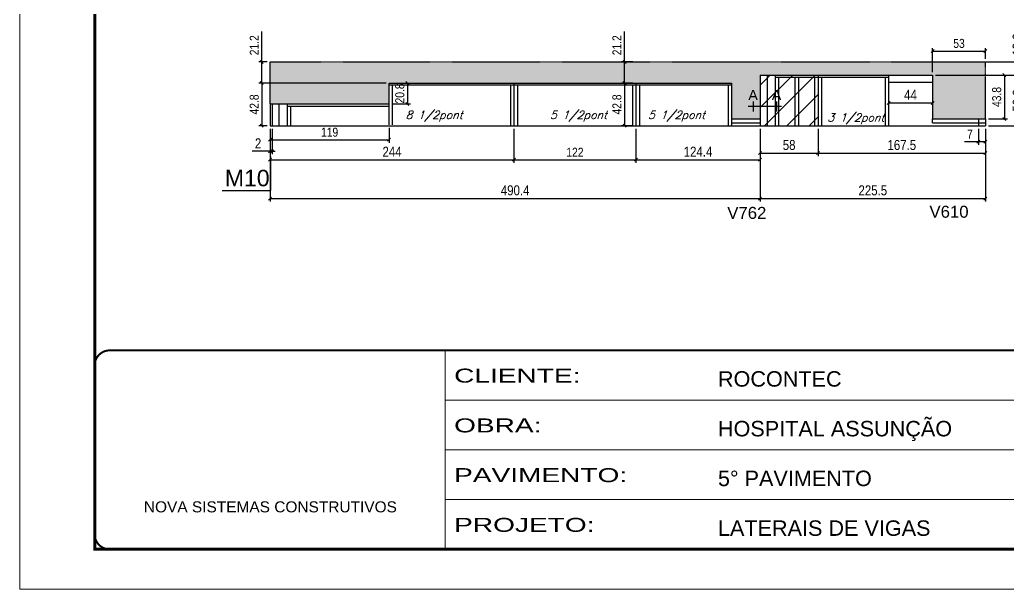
# Model space of a CAD drawing. Extents: x -20960 to -5926, y -2106 to 21915.
# Drawn here: x -10622 to -9633, y 9380 to 9950 of the extents above; entities that cross this region are included whole.
import ezdxf
from ezdxf.enums import TextEntityAlignment as Align

# ---------------------------------------------------------------- set-up
doc = ezdxf.new("R2010")
doc.units = 0
for name, pattern in [('CONTINUO', [0]), ('DASHED', [0.75, 0.5, -0.25]), ('HIDDEN', [0.375, 0.25, -0.125])]:
    doc.linetypes.add(name, pattern=pattern)
for name, color, linetype in [('5', 5, 'Continuous'), ('COTA', 241, 'Continuous'), ('detalhes', 4, 'Continuous'), ('NOMENCLATURA', 7, 'Continuous'), ('Painéis', 200, 'Continuous'), ('SARR_2.2x7', 40, 'Continuous'), ('SARR_3.5x7', 81, 'Continuous'), ('texto', 7, 'Continuous')]:
    doc.layers.add(name, color=color, linetype=linetype)
for name, color, linetype, lineweight in [('Folhas', 255, 'Continuous', 9), ('Hachura', 251, 'Continuous', 9), ('SARRAFO DE PRESSAO', 251, 'DASHED', 9)]:
    doc.layers.add(name, color=color, linetype=linetype, lineweight=lineweight)
doc.styles.add('ARIAL', font='arial.ttf')
doc.styles.add('COTA TECNICA', font='techl___.ttf', dxfattribs={"height": 10})
doc.styles.add('COTA TECNICA-50', font='techl___.ttf', dxfattribs={"height": 9})
doc.styles.add('Romans', font='romans.shx')
doc.styles.get("Standard").update_dxf_attribs({"font": 'arial.ttf'})
doc.styles.add('Tecnologia', font='')
doc.styles.get('Tecnologia').set_extended_font_data('Forgotten Futurist')
doc.dimstyles.new('COTA PAINEL-50', dxfattribs={"dimtxt": 9, "dimasz": 3, "dimexe": 3, "dimexo": 3, "dimgap": 3, "dimtad": 1, "dimdec": 1, "dimzin": 12, "dimdsep": 46, "dimtxsty": 'COTA TECNICA-50', "dimblk1": 'OBLIQUE', "dimblk2": 'OBLIQUE', "dimsah": 1, "dimcen": 0.9, "dimclrd": 4, "dimclre": 4, "dimclrt": 240, "dimadec": 1, "dimazin": 3, "dimtfac": 1, "dimtdec": 1, "dimtmove": 0, "dimatfit": 3, "dimfxl": 1, "dimtolj": 1, "dimtzin": 12, "dimarcsym": 0})
doc.dimstyles.new('PAINEL', dxfattribs={"dimtxt": 10, "dimasz": 3, "dimexe": 3, "dimexo": 3, "dimgap": 3, "dimtad": 1, "dimdec": 1, "dimzin": 12, "dimdsep": 46, "dimtxsty": 'COTA TECNICA', "dimblk1": 'OBLIQUE', "dimblk2": 'OBLIQUE', "dimsah": 1, "dimcen": 0.9, "dimclrd": 4, "dimclre": 4, "dimclrt": 240, "dimadec": 1, "dimazin": 3, "dimtfac": 1, "dimtdec": 1, "dimtmove": 0, "dimatfit": 3, "dimfxl": 1, "dimtolj": 1, "dimtzin": 12, "dimarcsym": 0})

# ---------------------------------------------------------------- blocks, each defined once
blk = doc.blocks.new('9999999999')
at = {"color": 30, "linetype": 'CONTINUO'}
for p, q in [((98564.56, 34230.21), (98564.56, 34429.45)), ((98564.56, 34379.64), (99583.98, 34379.64)), ((98564.56, 34329.83), (99487.98, 34329.83)), ((98564.56, 34280.02), (99487.98, 34280.02))]:
    blk.add_line(p, q, dxfattribs=at)
at = {"color": 30, "linetype": 'CONTINUO', "const_width": 2}
blk.add_lwpolyline([(99583.98, 34230.21), (99583.98, 34414.45, 0.414214), (99568.98, 34429.45), (98228.98, 34429.45, 0.414214), (98213.98, 34414.45), (98213.98, 34245.21, 0.414214), (98228.98, 34230.21), (99583.98, 34230.21)], format="xyb", dxfattribs=at)
at = {"layer": 'Folhas'}
blk.add_lwpolyline([(98138.98, 34190.21), (99623.98, 34190.21), (99623.98, 35240.21), (98138.98, 35240.21)], close=True, dxfattribs=at)
at = {"layer": 'Folhas', "color": 30, "const_width": 3}
blk.add_lwpolyline([(98213.98, 34230.21), (99583.98, 34230.21), (99583.98, 35200.21), (98213.98, 35200.21)], close=True, dxfattribs=at)
at = {"color": 7, "linetype": 'Continuous', "ltscale": 5, "style": 'ARIAL'}
for s, height, p in [('ROCONTEC', 15.483, (98837.68, 34393.13)), ('HOSPITAL ASSUNÇÃO', 15.4829, (98837.68, 34343.32)), ('5° PAVIMENTO', 15.4829, (98837.68, 34293.51)), ('NOVA SISTEMAS CONSTRUTIVOS', 11.0592, (98263.19, 34267.21)), ('LATERAIS DE VIGAS', 15.4829, (98837.68, 34243.7))]:
    blk.add_text(s, height=height, dxfattribs=at).set_placement(p)
at = {"layer": 'Folhas', "color": 7, "style": 'Tecnologia', "width": 1.5}
for s, p in [('CLIENTE:', (98573.65, 34397.17)), ('OBRA:', (98573.65, 34347.31)), ('PAVIMENTO:', (98573.65, 34297.5)), ('PROJETO:', (98573.65, 34247.69))]:
    blk.add_text(s, height=14, dxfattribs=at).set_placement(p)
blk = doc.blocks.new('_Oblique')
at = {"color": 0, "linetype": 'ByBlock', "lineweight": -2}
blk.add_line((-0.5, -0.5), (0.5, 0.5), dxfattribs=at)
blk = doc.blocks.new('*D1410')
at = {"layer": 'COTA', "color": 4, "linetype": 'ByBlock', "lineweight": -2, "transparency": 16777216}
for p, q in [((-9881.06, 9840.78), (-9881.06, 9767.99)), ((-9655.56, 9840.78), (-9655.56, 9767.99)), ((-9881.06, 9770.99), (-9655.56, 9770.99))]:
    blk.add_line(p, q, dxfattribs=at)
at = {"layer": 'Defpoints', "color": 0, "linetype": 'ByBlock', "transparency": 16777216}
for p in [(-9881.06, 9843.78), (-9655.56, 9843.78), (-9655.56, 9770.99)]:
    blk.add_point(p, dxfattribs=at)
at = {"layer": 'COTA', "color": 4, "linetype": 'ByBlock', "lineweight": -2, "transparency": 16777216, "xscale": 3, "yscale": 3, "zscale": 3, "rotation": 180}
blk.add_blockref('_Oblique', (-9881.06, 9770.99), dxfattribs=at)
at = {"layer": 'COTA', "color": 4, "linetype": 'ByBlock', "lineweight": -2, "transparency": 16777216, "xscale": 3, "yscale": 3, "zscale": 3}
blk.add_blockref('_Oblique', (-9655.56, 9770.99), dxfattribs=at)
at = {"layer": 'COTA', "color": 240, "linetype": 'ByBlock', "transparency": 16777216, "insert": (-9768.31, 9779.1), "char_height": 10, "attachment_point": 5, "style": 'COTA TECNICA'}
blk.add_mtext('\\A1;225.5', dxfattribs=at)
blk = doc.blocks.new('*D1429')
at = {"layer": 'COTA', "color": 4, "lineweight": -2, "ltscale": 25, "transparency": 16777216}
for p, q in [((-9752.56, 9884.58), (-9752.56, 9863.76)), ((-9708.56, 9884.58), (-9708.56, 9863.76)), ((-9752.56, 9866.76), (-9708.56, 9866.76))]:
    blk.add_line(p, q, dxfattribs=at)
at = {"layer": 'Defpoints', "color": 0, "ltscale": 25, "transparency": 16777216}
for p in [(-9752.56, 9887.58), (-9708.56, 9887.58), (-9708.56, 9866.76)]:
    blk.add_point(p, dxfattribs=at)
at = {"layer": 'COTA', "color": 4, "lineweight": -2, "ltscale": 25, "transparency": 16777216, "xscale": 3, "yscale": 3, "zscale": 3, "rotation": 180}
blk.add_blockref('_Oblique', (-9752.56, 9866.76), dxfattribs=at)
at = {"layer": 'COTA', "color": 4, "lineweight": -2, "ltscale": 25, "transparency": 16777216, "xscale": 3, "yscale": 3, "zscale": 3}
blk.add_blockref('_Oblique', (-9708.56, 9866.76), dxfattribs=at)
at = {"layer": 'COTA', "color": 240, "ltscale": 25, "transparency": 16777216, "insert": (-9730.56, 9874.84), "char_height": 10, "attachment_point": 5, "style": 'COTA TECNICA'}
blk.add_mtext('\\A1;44', dxfattribs=at)
blk = doc.blocks.new('*D1430')
at = {"layer": 'COTA', "color": 4, "lineweight": -2, "ltscale": 25, "transparency": 16777216}
for p, q in [((-9823.06, 9840.78), (-9823.06, 9813.4)), ((-9655.56, 9840.78), (-9655.56, 9813.4)), ((-9823.06, 9816.4), (-9655.56, 9816.4))]:
    blk.add_line(p, q, dxfattribs=at)
at = {"layer": 'Defpoints', "color": 0, "ltscale": 25, "transparency": 16777216}
for p in [(-9823.06, 9843.78), (-9655.56, 9843.78), (-9655.56, 9816.4)]:
    blk.add_point(p, dxfattribs=at)
at = {"layer": 'COTA', "color": 4, "lineweight": -2, "ltscale": 25, "transparency": 16777216, "xscale": 3, "yscale": 3, "zscale": 3, "rotation": 180}
blk.add_blockref('_Oblique', (-9823.06, 9816.4), dxfattribs=at)
at = {"layer": 'COTA', "color": 4, "lineweight": -2, "ltscale": 25, "transparency": 16777216, "xscale": 3, "yscale": 3, "zscale": 3}
blk.add_blockref('_Oblique', (-9655.56, 9816.4), dxfattribs=at)
at = {"layer": 'COTA', "color": 240, "ltscale": 25, "transparency": 16777216, "insert": (-9739.31, 9824.51), "char_height": 10, "attachment_point": 5, "style": 'COTA TECNICA'}
blk.add_mtext('\\A1;167.5', dxfattribs=at)
blk = doc.blocks.new('*D1431')
at = {"layer": 'COTA', "color": 4, "lineweight": -2, "ltscale": 25, "transparency": 16777216}
for p, q in [((-9881.06, 9840.78), (-9881.06, 9813.4)), ((-9823.06, 9840.78), (-9823.06, 9813.4)), ((-9881.06, 9816.4), (-9823.06, 9816.4))]:
    blk.add_line(p, q, dxfattribs=at)
at = {"layer": 'Defpoints', "color": 0, "ltscale": 25, "transparency": 16777216}
for p in [(-9881.06, 9843.78), (-9823.06, 9843.78), (-9823.06, 9816.4)]:
    blk.add_point(p, dxfattribs=at)
at = {"layer": 'COTA', "color": 4, "lineweight": -2, "ltscale": 25, "transparency": 16777216, "xscale": 3, "yscale": 3, "zscale": 3, "rotation": 180}
blk.add_blockref('_Oblique', (-9881.06, 9816.4), dxfattribs=at)
at = {"layer": 'COTA', "color": 4, "lineweight": -2, "ltscale": 25, "transparency": 16777216, "xscale": 3, "yscale": 3, "zscale": 3}
blk.add_blockref('_Oblique', (-9823.06, 9816.4), dxfattribs=at)
at = {"layer": 'COTA', "color": 240, "ltscale": 25, "transparency": 16777216, "insert": (-9852.06, 9824.53), "char_height": 10, "attachment_point": 5, "style": 'COTA TECNICA'}
blk.add_mtext('\\A1;58', dxfattribs=at)
blk = doc.blocks.new('*D1387')
at = {"layer": 'COTA', "color": 4, "lineweight": -2, "ltscale": 25, "transparency": 16777216}
for p, q in [((-9705.56, 9894.58), (-9612.1, 9894.58)), ((-9615.1, 9843.78), (-9615.1, 9894.58)), ((-9652.56, 9843.78), (-9612.1, 9843.78))]:
    blk.add_line(p, q, dxfattribs=at)
at = {"layer": 'Defpoints', "color": 0, "ltscale": 25, "transparency": 16777216}
for p in [(-9708.56, 9894.58), (-9615.1, 9894.58), (-9655.56, 9843.78)]:
    blk.add_point(p, dxfattribs=at)
at = {"layer": 'COTA', "color": 4, "lineweight": -2, "ltscale": 25, "transparency": 16777216, "xscale": 3, "yscale": 3, "zscale": 3}
for p, rotation in [((-9615.1, 9894.58), 90), ((-9615.1, 9843.78), 270)]:
    blk.add_blockref('_Oblique', p, dxfattribs=dict(at, rotation=rotation))
at = {"layer": 'COTA', "color": 240, "ltscale": 25, "transparency": 16777216, "insert": (-9623.23, 9869.18), "char_height": 10, "attachment_point": 5, "rotation": 90, "style": 'COTA TECNICA'}
blk.add_mtext('\\A1;50.8', dxfattribs=at)
blk = doc.blocks.new('*D1388')
at = {"layer": 'COTA', "color": 4, "lineweight": -2, "ltscale": 25, "transparency": 16777216}
for p, q in [((-9615.1, 9907.78), (-9615.1, 9939.52)), ((-9705.56, 9907.78), (-9612.1, 9907.78)), ((-9615.1, 9894.58), (-9615.1, 9907.78)), ((-9705.56, 9894.58), (-9612.1, 9894.58))]:
    blk.add_line(p, q, dxfattribs=at)
at = {"layer": 'Defpoints', "color": 0, "ltscale": 25, "transparency": 16777216}
for p in [(-9708.56, 9907.78), (-9615.1, 9907.78), (-9708.56, 9894.58)]:
    blk.add_point(p, dxfattribs=at)
at = {"layer": 'COTA', "color": 4, "lineweight": -2, "ltscale": 25, "transparency": 16777216, "xscale": 3, "yscale": 3, "zscale": 3}
for p, rotation in [((-9615.1, 9907.78), 90), ((-9615.1, 9894.58), 270)]:
    blk.add_blockref('_Oblique', p, dxfattribs=dict(at, rotation=rotation))
at = {"layer": 'COTA', "color": 240, "ltscale": 25, "transparency": 16777216, "insert": (-9623.32, 9925.15), "char_height": 10, "attachment_point": 5, "rotation": 90, "style": 'COTA TECNICA'}
blk.add_mtext('\\A1;13.2', dxfattribs=at)
blk = doc.blocks.new('*D1406')
at = {"layer": 'COTA', "color": 4, "lineweight": -2, "ltscale": 25, "transparency": 16777216}
for p, q in [((-10371.44, 9840.78), (-10371.44, 9815.29)), ((-10369.44, 9840.78), (-10369.44, 9815.29)), ((-10371.44, 9818.29), (-10389.55, 9818.29)), ((-10369.44, 9818.29), (-10371.44, 9818.29)), ((-10369.44, 9818.29), (-10366.44, 9818.29))]:
    blk.add_line(p, q, dxfattribs=at)
at = {"layer": 'Defpoints', "color": 0, "ltscale": 25, "transparency": 16777216}
for p in [(-10371.44, 9843.78), (-10369.44, 9843.78), (-10371.44, 9818.29)]:
    blk.add_point(p, dxfattribs=at)
at = {"layer": 'COTA', "color": 4, "lineweight": -2, "ltscale": 25, "transparency": 16777216, "xscale": 3, "yscale": 3, "zscale": 3}
blk.add_blockref('_Oblique', (-10371.44, 9818.29), dxfattribs=at)
at = {"layer": 'COTA', "color": 4, "lineweight": -2, "ltscale": 25, "transparency": 16777216, "xscale": 3, "yscale": 3, "zscale": 3, "rotation": 180}
blk.add_blockref('_Oblique', (-10369.44, 9818.29), dxfattribs=at)
at = {"layer": 'COTA', "color": 240, "ltscale": 25, "transparency": 16777216, "insert": (-10383.49, 9826.29), "char_height": 10, "attachment_point": 5, "style": 'COTA TECNICA'}
blk.add_mtext('\\A1;2', dxfattribs=at)
blk = doc.blocks.new('*D1407')
at = {"layer": 'COTA', "color": 4, "lineweight": -2, "ltscale": 25, "transparency": 16777216}
for p, q in [((-10371.44, 9840.78), (-10371.44, 9806.77)), ((-10127.44, 9840.78), (-10127.44, 9806.77)), ((-10371.44, 9809.77), (-10127.44, 9809.77))]:
    blk.add_line(p, q, dxfattribs=at)
at = {"layer": 'Defpoints', "color": 0, "ltscale": 25, "transparency": 16777216}
for p in [(-10371.44, 9843.78), (-10127.44, 9843.78), (-10127.44, 9809.77)]:
    blk.add_point(p, dxfattribs=at)
at = {"layer": 'COTA', "color": 4, "lineweight": -2, "ltscale": 25, "transparency": 16777216, "xscale": 3, "yscale": 3, "zscale": 3, "rotation": 180}
blk.add_blockref('_Oblique', (-10371.44, 9809.77), dxfattribs=at)
at = {"layer": 'COTA', "color": 4, "lineweight": -2, "ltscale": 25, "transparency": 16777216, "xscale": 3, "yscale": 3, "zscale": 3}
blk.add_blockref('_Oblique', (-10127.44, 9809.77), dxfattribs=at)
at = {"layer": 'COTA', "color": 240, "ltscale": 25, "transparency": 16777216, "insert": (-10249.44, 9817.85), "char_height": 10, "attachment_point": 5, "style": 'COTA TECNICA'}
blk.add_mtext('\\A1;244', dxfattribs=at)
blk = doc.blocks.new('*D1380')
at = {"layer": 'COTA', "color": 4, "lineweight": -2, "ltscale": 25, "transparency": 16777216}
for p, q in [((-10005.44, 9840.78), (-10005.44, 9806.77)), ((-9881.06, 9840.78), (-9881.06, 9806.77)), ((-10005.44, 9809.77), (-9881.06, 9809.77))]:
    blk.add_line(p, q, dxfattribs=at)
at = {"layer": 'Defpoints', "color": 0, "ltscale": 25, "transparency": 16777216}
for p in [(-10005.44, 9843.78), (-9881.06, 9843.78), (-9881.06, 9809.77)]:
    blk.add_point(p, dxfattribs=at)
at = {"layer": 'COTA', "color": 4, "lineweight": -2, "ltscale": 25, "transparency": 16777216, "xscale": 3, "yscale": 3, "zscale": 3, "rotation": 180}
blk.add_blockref('_Oblique', (-10005.44, 9809.77), dxfattribs=at)
at = {"layer": 'COTA', "color": 4, "lineweight": -2, "ltscale": 25, "transparency": 16777216, "xscale": 3, "yscale": 3, "zscale": 3}
blk.add_blockref('_Oblique', (-9881.06, 9809.77), dxfattribs=at)
at = {"layer": 'COTA', "color": 240, "ltscale": 25, "transparency": 16777216, "insert": (-9943.25, 9817.85), "char_height": 10, "attachment_point": 5, "style": 'COTA TECNICA'}
blk.add_mtext('\\A1;124.4', dxfattribs=at)
blk = doc.blocks.new('*D1408')
at = {"layer": 'COTA', "color": 4, "lineweight": -2, "ltscale": 25, "transparency": 16777216}
for p, q in [((-10371.44, 9840.78), (-10371.44, 9767.99)), ((-9881.06, 9840.78), (-9881.06, 9767.99)), ((-10371.44, 9770.99), (-9881.06, 9770.99))]:
    blk.add_line(p, q, dxfattribs=at)
at = {"layer": 'Defpoints', "color": 0, "ltscale": 25, "transparency": 16777216}
for p in [(-10371.44, 9843.78), (-9881.06, 9843.78), (-9881.06, 9770.99)]:
    blk.add_point(p, dxfattribs=at)
at = {"layer": 'COTA', "color": 4, "lineweight": -2, "ltscale": 25, "transparency": 16777216, "xscale": 3, "yscale": 3, "zscale": 3, "rotation": 180}
blk.add_blockref('_Oblique', (-10371.44, 9770.99), dxfattribs=at)
at = {"layer": 'COTA', "color": 4, "lineweight": -2, "ltscale": 25, "transparency": 16777216, "xscale": 3, "yscale": 3, "zscale": 3}
blk.add_blockref('_Oblique', (-9881.06, 9770.99), dxfattribs=at)
at = {"layer": 'COTA', "color": 240, "ltscale": 25, "transparency": 16777216, "insert": (-10126.25, 9779.12), "char_height": 10, "attachment_point": 5, "style": 'COTA TECNICA'}
blk.add_mtext('\\A1;490.4', dxfattribs=at)
blk = doc.blocks.new('*D1399')
at = {"layer": 'COTA', "color": 4, "lineweight": -2, "transparency": 16777216}
for p, q in [((-10255.44, 9886.58), (-10382.78, 9886.58)), ((-10379.78, 9886.58), (-10379.78, 9843.78)), ((-10374.44, 9843.78), (-10382.78, 9843.78))]:
    blk.add_line(p, q, dxfattribs=at)
at = {"layer": 'Defpoints', "color": 0, "transparency": 16777216}
for p in [(-10252.44, 9886.58), (-10379.78, 9843.78), (-10371.44, 9843.78)]:
    blk.add_point(p, dxfattribs=at)
at = {"layer": 'COTA', "color": 4, "lineweight": -2, "transparency": 16777216, "xscale": 3, "yscale": 3, "zscale": 3}
for p, rotation in [((-10379.78, 9886.58), 90), ((-10379.78, 9843.78), 270)]:
    blk.add_blockref('_Oblique', p, dxfattribs=dict(at, rotation=rotation))
at = {"layer": 'COTA', "color": 240, "transparency": 16777216, "insert": (-10387.36, 9865.18), "char_height": 9, "attachment_point": 5, "rotation": 90, "style": 'COTA TECNICA-50'}
blk.add_mtext('\\A1;42.8', dxfattribs=at)
blk = doc.blocks.new('*D1400')
at = {"layer": 'COTA', "color": 4, "lineweight": -2, "transparency": 16777216}
for p, q in [((-10379.78, 9907.78), (-10379.78, 9938.14)), ((-10374.44, 9907.78), (-10382.78, 9907.78)), ((-10379.78, 9886.58), (-10379.78, 9907.78)), ((-10374.44, 9886.58), (-10382.78, 9886.58))]:
    blk.add_line(p, q, dxfattribs=at)
at = {"layer": 'Defpoints', "color": 0, "transparency": 16777216}
for p in [(-10379.78, 9907.78), (-10371.44, 9907.78), (-10371.44, 9886.58)]:
    blk.add_point(p, dxfattribs=at)
at = {"layer": 'COTA', "color": 4, "lineweight": -2, "transparency": 16777216, "xscale": 3, "yscale": 3, "zscale": 3}
for p, rotation in [((-10379.78, 9907.78), 90), ((-10379.78, 9886.58), 270)]:
    blk.add_blockref('_Oblique', p, dxfattribs=dict(at, rotation=rotation))
at = {"layer": 'COTA', "color": 240, "transparency": 16777216, "insert": (-10387.33, 9924.46), "char_height": 9, "attachment_point": 5, "rotation": 90, "style": 'COTA TECNICA-50'}
blk.add_mtext('\\A1;21.2', dxfattribs=at)
blk = doc.blocks.new('*D1401')
at = {"layer": 'COTA', "color": 4, "lineweight": -2, "transparency": 16777216}
for p, q in [((-10371.44, 9840.78), (-10371.44, 9826.76)), ((-10252.44, 9841.62), (-10252.44, 9826.76)), ((-10371.44, 9829.76), (-10252.44, 9829.76))]:
    blk.add_line(p, q, dxfattribs=at)
at = {"layer": 'Defpoints', "color": 0, "transparency": 16777216}
for p in [(-10371.44, 9843.78), (-10252.44, 9844.62), (-10252.44, 9829.76)]:
    blk.add_point(p, dxfattribs=at)
at = {"layer": 'COTA', "color": 4, "lineweight": -2, "transparency": 16777216, "xscale": 3, "yscale": 3, "zscale": 3, "rotation": 180}
blk.add_blockref('_Oblique', (-10371.44, 9829.76), dxfattribs=at)
at = {"layer": 'COTA', "color": 4, "lineweight": -2, "transparency": 16777216, "xscale": 3, "yscale": 3, "zscale": 3}
blk.add_blockref('_Oblique', (-10252.44, 9829.76), dxfattribs=at)
at = {"layer": 'COTA', "color": 240, "transparency": 16777216, "insert": (-10311.94, 9837.34), "char_height": 9, "attachment_point": 5, "style": 'COTA TECNICA-50'}
blk.add_mtext('\\A1;119', dxfattribs=at)
blk = doc.blocks.new('*D1402')
at = {"layer": 'COTA', "color": 4, "lineweight": -2, "transparency": 16777216}
for p, q in [((-10249.44, 9886.58), (-10231.04, 9886.58)), ((-10234.04, 9886.58), (-10234.04, 9865.78)), ((-10249.44, 9865.78), (-10231.04, 9865.78))]:
    blk.add_line(p, q, dxfattribs=at)
at = {"layer": 'Defpoints', "color": 0, "transparency": 16777216}
for p in [(-10252.44, 9886.58), (-10252.44, 9865.78), (-10234.04, 9865.78)]:
    blk.add_point(p, dxfattribs=at)
at = {"layer": 'COTA', "color": 4, "lineweight": -2, "transparency": 16777216, "xscale": 3, "yscale": 3, "zscale": 3}
for p, rotation in [((-10234.04, 9886.58), 90), ((-10234.04, 9865.78), 270)]:
    blk.add_blockref('_Oblique', p, dxfattribs=dict(at, rotation=rotation))
at = {"layer": 'COTA', "color": 240, "transparency": 16777216, "insert": (-10241.65, 9876.18), "char_height": 9, "attachment_point": 5, "rotation": 90, "style": 'COTA TECNICA-50'}
blk.add_mtext('\\A1;20.8', dxfattribs=at)
blk = doc.blocks.new('*D1403')
at = {"layer": 'COTA', "color": 4, "lineweight": -2, "transparency": 16777216}
for p, q in [((-10127.44, 9840.78), (-10127.44, 9806.77)), ((-10005.44, 9840.78), (-10005.44, 9806.77)), ((-10127.44, 9809.77), (-10005.44, 9809.77))]:
    blk.add_line(p, q, dxfattribs=at)
at = {"layer": 'Defpoints', "color": 0, "transparency": 16777216}
for p in [(-10127.44, 9843.78), (-10005.44, 9843.78), (-10005.44, 9809.77)]:
    blk.add_point(p, dxfattribs=at)
at = {"layer": 'COTA', "color": 4, "lineweight": -2, "transparency": 16777216, "xscale": 3, "yscale": 3, "zscale": 3, "rotation": 180}
blk.add_blockref('_Oblique', (-10127.44, 9809.77), dxfattribs=at)
at = {"layer": 'COTA', "color": 4, "lineweight": -2, "transparency": 16777216, "xscale": 3, "yscale": 3, "zscale": 3}
blk.add_blockref('_Oblique', (-10005.44, 9809.77), dxfattribs=at)
at = {"layer": 'COTA', "color": 240, "transparency": 16777216, "insert": (-10066.44, 9817.32), "char_height": 9, "attachment_point": 5, "style": 'COTA TECNICA-50'}
blk.add_mtext('\\A1;122', dxfattribs=at)
blk = doc.blocks.new('*D1404')
at = {"layer": 'COTA', "color": 4, "lineweight": -2, "transparency": 16777216}
for p, q in [((-10008.44, 9886.58), (-10019.8, 9886.58)), ((-10016.8, 9886.58), (-10016.8, 9843.78)), ((-10008.44, 9843.78), (-10019.8, 9843.78))]:
    blk.add_line(p, q, dxfattribs=at)
at = {"layer": 'Defpoints', "color": 0, "transparency": 16777216}
for p in [(-10005.44, 9886.58), (-10016.8, 9843.78), (-10005.44, 9843.78)]:
    blk.add_point(p, dxfattribs=at)
at = {"layer": 'COTA', "color": 4, "lineweight": -2, "transparency": 16777216, "xscale": 3, "yscale": 3, "zscale": 3}
for p, rotation in [((-10016.8, 9886.58), 90), ((-10016.8, 9843.78), 270)]:
    blk.add_blockref('_Oblique', p, dxfattribs=dict(at, rotation=rotation))
at = {"layer": 'COTA', "color": 240, "transparency": 16777216, "insert": (-10024.39, 9865.18), "char_height": 9, "attachment_point": 5, "rotation": 90, "style": 'COTA TECNICA-50'}
blk.add_mtext('\\A1;42.8', dxfattribs=at)
blk = doc.blocks.new('*D1405')
at = {"layer": 'COTA', "color": 4, "lineweight": -2, "transparency": 16777216}
for p, q in [((-10016.8, 9907.78), (-10016.8, 9938.14)), ((-10008.44, 9907.78), (-10019.8, 9907.78)), ((-10016.8, 9886.58), (-10016.8, 9907.78)), ((-10008.44, 9886.58), (-10019.8, 9886.58))]:
    blk.add_line(p, q, dxfattribs=at)
at = {"layer": 'Defpoints', "color": 0, "transparency": 16777216}
for p in [(-10016.8, 9907.78), (-10005.44, 9907.78), (-10005.44, 9886.58)]:
    blk.add_point(p, dxfattribs=at)
at = {"layer": 'COTA', "color": 4, "lineweight": -2, "transparency": 16777216, "xscale": 3, "yscale": 3, "zscale": 3}
for p, rotation in [((-10016.8, 9907.78), 90), ((-10016.8, 9886.58), 270)]:
    blk.add_blockref('_Oblique', p, dxfattribs=dict(at, rotation=rotation))
at = {"layer": 'COTA', "color": 240, "transparency": 16777216, "insert": (-10024.35, 9924.46), "char_height": 9, "attachment_point": 5, "rotation": 90, "style": 'COTA TECNICA-50'}
blk.add_mtext('\\A1;21.2', dxfattribs=at)
blk = doc.blocks.new('*D1441')
at = {"layer": 'COTA', "color": 4, "lineweight": -2, "transparency": 16777216}
for p, q in [((-9705.56, 9894.58), (-9633.58, 9894.58)), ((-9636.58, 9894.58), (-9636.58, 9850.78)), ((-9652.56, 9850.78), (-9633.58, 9850.78))]:
    blk.add_line(p, q, dxfattribs=at)
at = {"layer": 'Defpoints', "color": 0, "transparency": 16777216}
for p in [(-9708.56, 9894.58), (-9655.56, 9850.78), (-9636.58, 9850.78)]:
    blk.add_point(p, dxfattribs=at)
at = {"layer": 'COTA', "color": 4, "lineweight": -2, "transparency": 16777216, "xscale": 3, "yscale": 3, "zscale": 3}
for p, rotation in [((-9636.58, 9894.58), 90), ((-9636.58, 9850.78), 270)]:
    blk.add_blockref('_Oblique', p, dxfattribs=dict(at, rotation=rotation))
at = {"layer": 'COTA', "color": 240, "transparency": 16777216, "insert": (-9644.29, 9872.68), "char_height": 9, "attachment_point": 5, "rotation": 90, "style": 'COTA TECNICA-50'}
blk.add_mtext('\\A1;43.8', dxfattribs=at)
blk = doc.blocks.new('*D1394')
at = {"layer": 'COTA', "color": 4, "lineweight": -2, "transparency": 16777216}
for p, q in [((-9708.56, 9897.58), (-9708.56, 9921.58)), ((-9708.56, 9918.58), (-9655.56, 9918.58)), ((-9655.56, 9910.78), (-9655.56, 9921.58))]:
    blk.add_line(p, q, dxfattribs=at)
at = {"layer": 'Defpoints', "color": 0, "transparency": 16777216}
for p in [(-9655.56, 9918.58), (-9655.56, 9907.78), (-9708.56, 9894.58)]:
    blk.add_point(p, dxfattribs=at)
at = {"layer": 'COTA', "color": 4, "lineweight": -2, "transparency": 16777216, "xscale": 3, "yscale": 3, "zscale": 3, "rotation": 180}
blk.add_blockref('_Oblique', (-9708.56, 9918.58), dxfattribs=at)
at = {"layer": 'COTA', "color": 4, "lineweight": -2, "transparency": 16777216, "xscale": 3, "yscale": 3, "zscale": 3}
blk.add_blockref('_Oblique', (-9655.56, 9918.58), dxfattribs=at)
at = {"layer": 'COTA', "color": 240, "transparency": 16777216, "insert": (-9682.06, 9926.27), "char_height": 9, "attachment_point": 5, "style": 'COTA TECNICA-50'}
blk.add_mtext('\\A1;53', dxfattribs=at)
blk = doc.blocks.new('*D1442')
at = {"layer": 'COTA', "color": 4, "lineweight": -2, "transparency": 16777216}
for p, q in [((-9662.56, 9840.78), (-9662.56, 9824.87)), ((-9655.56, 9840.78), (-9655.56, 9824.87)), ((-9662.56, 9827.87), (-9676.71, 9827.87)), ((-9655.56, 9827.87), (-9662.56, 9827.87))]:
    blk.add_line(p, q, dxfattribs=at)
at = {"layer": 'Defpoints', "color": 0, "transparency": 16777216}
for p in [(-9662.56, 9843.78), (-9655.56, 9843.78), (-9662.56, 9827.87)]:
    blk.add_point(p, dxfattribs=at)
at = {"layer": 'COTA', "color": 4, "lineweight": -2, "transparency": 16777216, "xscale": 3, "yscale": 3, "zscale": 3, "rotation": 180}
blk.add_blockref('_Oblique', (-9662.56, 9827.87), dxfattribs=at)
at = {"layer": 'COTA', "color": 4, "lineweight": -2, "transparency": 16777216, "xscale": 3, "yscale": 3, "zscale": 3}
blk.add_blockref('_Oblique', (-9655.56, 9827.87), dxfattribs=at)
at = {"layer": 'COTA', "color": 240, "transparency": 16777216, "insert": (-9671.13, 9835.44), "char_height": 9, "attachment_point": 5, "style": 'COTA TECNICA-50'}
blk.add_mtext('\\A1;7', dxfattribs=at)

msp = doc.modelspace()

# ---------------------------------------------------------------- hatches: boundary and pattern name
at = {"layer": 'COTA', "linetype": 'ByBlock'}
h = msp.add_hatch(dxfattribs=at)
h.set_pattern_fill('AR-CONC', color=256, scale=0.03)
h.set_pattern_definition([(50, (-1585, 2297.15), (5.46554, -0.4781726), [0.5715, -6.2865]), (355, (-1585, 2297.15), (-1.0573026, 5.7317054), [0.4572, -5.0292175]), (100.451445, (-1584.5445, 2297.1104), (4.4082374, 5.2535326), [0.4857003, -5.3427073]), (46.1842, (-1585, 2298.674), (8.1323712, -1.26127), [0.85725, -9.42975]), (96.63556, (-1584.322, 2298.569), (7.122124, 7.422784), [0.7285507, -8.014068]), (351.18415, (-1585, 2298.674), (7.122124, 7.422784), [0.685799, -7.543792]), (21, (-1584.238, 2298.293), (4.5484317, -3.067956), [0.5715, -6.2865]), (326, (-1584.238, 2298.293), (1.8540609, 5.525639), [0.4572, -5.0292]), (71.451445, (-1583.859, 2298.0376), (6.4024926, 2.457683), [0.4857003, -5.342698]), (37.5, (-1585, 2297.1502), (0.0926581, 2.53665117), [0, -4.96824, 0, -5.1054, 0, -5.04825]), (7.5, (-1585, 2297.1502), (2.0045899, 3.00541724), [0, -2.91084, 0, -4.85394, 0, -1.92405]), (327.5, (-1586.6993, 2297.1502), (4.06771786, -0.17186232), [0, -1.905, 0, -5.9436, 0, -7.8867]), (317.5, (-1587.4613, 2297.1502), (4.4438754, 0.7627947), [0, -2.4765, 0, -3.94716, 0, -5.6007])])
h.paths.add_polyline_path([(-10371.44, 9907.78), (-10371.44, 9865.78), (-10252.44, 9865.78), (-10252.44, 9884.38), (-10252.44, 9886.58), (-9909.69, 9886.58), (-9909.69, 9850.78), (-9881.06, 9850.78), (-9881.06, 9894.58), (-9708.56, 9894.58), (-9708.56, 9850.78), (-9655.56, 9850.78), (-9655.56, 9907.78)])
h.paths.add_polyline_path([(-10232.8, 9861.14), (-10232.8, 9891.68), (-10251.33, 9891.68), (-10251.33, 9861.14)], flags=25)
h.paths.add_polyline_path([(-9895.47, 9866.93), (-9880.8, 9866.93), (-9880.8, 9882.26), (-9895.47, 9882.26)], flags=24)
at = {"layer": 'Hachura', "ltscale": 25}
h = msp.add_hatch(dxfattribs=at)
h.set_pattern_fill('ANSI31', color=256, scale=5)
h.set_pattern_definition([(45, (-152583.773, -21957.025), (-11.2253202, 11.2253202), [])])
h.paths.add_polyline_path([(-9881.06, 9894.58), (-9881.06, 9843.78), (-9823.06, 9843.78), (-9823.06, 9894.58)])

# ---------------------------------------------------------------- linework, layer by layer
at = {"layer": 'COTA', "linetype": 'DASHED', "ltscale": 0.3}
for p in [(-10371.44, 9907.78), (-9655.56, 9850.78)]:
    msp.add_line(p, (-9655.56, 9907.78), dxfattribs=at)
at = {"layer": 'COTA', "linetype": 'ByBlock'}
msp.add_line((-10371.44, 9865.78), (-10371.44, 9907.78), dxfattribs=at)
at = {"layer": 'detalhes'}
for p, q in [((-9859.85, 9863.18), (-9892.93, 9863.18)), ((-9887.93, 9868.18), (-9887.93, 9858.18)), ((-9864.85, 9868.18), (-9864.85, 9858.18))]:
    msp.add_line(p, q, dxfattribs=at)
at = {"layer": 'NOMENCLATURA', "linetype": 'Continuous'}
for p, q in [((-10370.66, 9779.02), (-10370.66, 9812.98)), ((-10419.46, 9779.02), (-10370.66, 9779.02))]:
    msp.add_line(p, q, dxfattribs=at)
at = {"layer": 'Painéis', "linetype": 'ByBlock'}
for p, q in [((-9881.06, 9894.58), (-9708.56, 9894.58)), ((-9881.06, 9894.58), (-9881.06, 9843.78)), ((-9823.06, 9894.58), (-9823.06, 9843.78)), ((-9708.56, 9894.58), (-9708.56, 9850.78)), ((-9708.56, 9894.58), (-9708.56, 9850.78)), ((-10252.44, 9886.58), (-9909.69, 9886.58)), ((-10127.44, 9886.58), (-10127.44, 9843.78)), ((-10005.44, 9886.58), (-10005.44, 9843.78)), ((-9909.69, 9886.58), (-9909.69, 9850.78)), ((-10371.44, 9865.78), (-10371.44, 9843.78)), ((-10369.44, 9865.78), (-10369.44, 9843.78)), ((-10371.44, 9843.78), (-9909.69, 9843.78)), ((-9909.69, 9850.78), (-9881.06, 9850.78)), ((-9909.69, 9843.78), (-9881.06, 9843.78)), ((-9881.06, 9843.78), (-9655.56, 9843.78)), ((-9708.56, 9850.78), (-9655.56, 9850.78)), ((-9655.56, 9850.78), (-9655.56, 9843.78))]:
    msp.add_line(p, q, dxfattribs=at)
at = {"layer": 'Painéis'}
for p, q in [((-10252.44, 9865.78), (-10252.44, 9886.58)), ((-10371.44, 9865.78), (-10252.44, 9865.78))]:
    msp.add_line(p, q, dxfattribs=at)
at = {"layer": 'SARR_2.2x7', "linetype": 'Continuous', "ltscale": 50}
for p, q in [((-9874.06, 9894.58), (-9874.06, 9843.78)), ((-9866.06, 9892.38), (-9823.06, 9892.38)), ((-9823.06, 9892.38), (-9752.56, 9892.38)), ((-9752.56, 9887.58), (-9708.56, 9887.58)), ((-9708.56, 9846.88), (-9708.56, 9850.78)), ((-9708.56, 9846.88), (-9655.56, 9846.88))]:
    msp.add_line(p, q, dxfattribs=at)
at = {"layer": 'SARR_2.2x7', "linetype": 'Continuous'}
for p, q in [((-10127.44, 9884.38), (-10252.44, 9884.38)), ((-10005.44, 9884.38), (-10127.44, 9884.38)), ((-9909.69, 9884.38), (-10005.44, 9884.38)), ((-10362.44, 9843.78), (-10362.44, 9865.78)), ((-10354.44, 9863.58), (-10252.44, 9863.58)), ((-9909.69, 9846.78), (-9881.06, 9846.78))]:
    msp.add_line(p, q, dxfattribs=at)
at = {"layer": 'SARR_2.2x7', "linetype": 'HIDDEN', "ltscale": 50}
msp.add_line((-9662.56, 9850.78), (-9662.56, 9843.78), dxfattribs=at)
at = {"layer": 'SARR_3.5x7'}
for p, q in [((-9866.06, 9894.58), (-9866.06, 9843.78)), ((-9862.56, 9892.38), (-9862.56, 9843.78)), ((-9846.31, 9892.38), (-9846.31, 9843.78)), ((-9842.81, 9892.38), (-9842.81, 9843.78)), ((-9826.51, 9892.38), (-9826.51, 9843.78)), ((-9819.56, 9892.38), (-9819.56, 9843.78)), ((-9756.06, 9892.38), (-9756.06, 9843.78)), ((-9752.56, 9894.58), (-9752.56, 9843.78)), ((-10252.44, 9844.62), (-10252.44, 9884.38)), ((-10248.94, 9844.62), (-10248.94, 9884.38)), ((-10130.89, 9884.38), (-10130.89, 9843.78)), ((-10123.94, 9884.38), (-10123.94, 9843.78)), ((-10008.89, 9884.38), (-10008.89, 9843.78)), ((-10001.94, 9884.38), (-10001.94, 9843.78)), ((-9913.19, 9884.38), (-9913.19, 9843.78)), ((-9909.69, 9886.58), (-9909.69, 9843.78)), ((-10354.44, 9865.78), (-10354.44, 9843.78)), ((-10350.94, 9863.58), (-10350.94, 9843.78))]:
    msp.add_line(p, q, dxfattribs=at)

# ---------------------------------------------------------------- block references
at = {"layer": 'SARRAFO DE PRESSAO', "color": 6, "linetype": 'ByBlock'}
msp.add_blockref('9999999999', (-108760.98, -24810.57), dxfattribs=at)

# ---------------------------------------------------------------- texts
at = {"layer": '5', "linetype": 'Continuous'}
for s, p in [('V610', (-9711.62, 9751.75)), ('V762', (-9913.98, 9750.59))]:
    msp.add_text(s, height=12, rotation=0.00004, dxfattribs=at).set_placement(p)
at = {"layer": 'detalhes', "color": 0, "linetype": 'Continuous', "style": 'ARIAL'}
for p in [(-9888.13, 9874.6), (-9864.65, 9874.6)]:
    msp.add_text('A', height=10.22, dxfattribs=at).set_placement(p, align=Align.MIDDLE_CENTER)
at = {"layer": 'NOMENCLATURA', "linetype": 'Continuous'}
msp.add_text('M10', height=16.5, dxfattribs=at).set_placement((-10416.78, 9783.22))
at = {"layer": 'texto', "color": 2, "char_height": 8, "attachment_point": 5, "style": 'Romans'}
for s, insert in [('{\\Q19;\\C256;8 1/2pont}', (-10207.37, 9853.38)), ('{\\Q19;\\C256;5 1/2pont}', (-10062.87, 9853.38)), ('{\\Q19;\\C256;5 1/2pont}', (-9964.78, 9853.38)), ('{\\Q19;\\C256;3 1/2pont}', (-9785.28, 9850.79))]:
    msp.add_mtext(s, dxfattribs=dict(at, insert=insert))

# ---------------------------------------------------------------- dimensions: what is measured, and where the dimension line sits
at = {"layer": 'COTA'}
for base, p1, p2, picture, middle in [((-10379.78, 9907.78), (-10371.44, 9886.58), (-10371.44, 9907.78), '*D1400', (-10387.33, 9924.46)), ((-10016.8, 9907.78), (-10005.44, 9886.58), (-10005.44, 9907.78), '*D1405', (-10024.35, 9924.46)), ((-9636.58, 9850.78), (-9708.56, 9894.58), (-9655.56, 9850.78), '*D1441', (-9644.29, 9872.68)), ((-10016.8, 9843.78), (-10005.44, 9886.58), (-10005.44, 9843.78), '*D1404', (-10024.39, 9865.18))]:
    dim = msp.add_linear_dim(base=base, p1=p1, p2=p2, angle=90, dimstyle='COTA PAINEL-50', dxfattribs=at)
    dim.commit()
    dim.dimension.update_dxf_attribs({"geometry": picture, "text_midpoint": middle})
for base, p1, p2, picture, middle in [((-9655.56, 9918.58), (-9708.56, 9894.58), (-9655.56, 9907.78), '*D1394', (-9682.06, 9926.27)), ((-10252.44, 9829.76), (-10371.44, 9843.78), (-10252.44, 9844.62), '*D1401', (-10311.94, 9837.34)), ((-10005.44, 9809.77), (-10127.44, 9843.78), (-10005.44, 9843.78), '*D1403', (-10066.44, 9817.32)), ((-9662.56, 9827.87), (-9655.56, 9843.78), (-9662.56, 9843.78), '*D1442', (-9671.13, 9835.44))]:
    dim = msp.add_linear_dim(base=base, p1=p1, p2=p2, dimstyle='COTA PAINEL-50', dxfattribs=at)
    dim.commit()
    dim.dimension.update_dxf_attribs({"geometry": picture, "text_midpoint": middle})
at = {"layer": 'COTA', "ltscale": 25}
dim = msp.add_linear_dim(base=(-9615.1, 9907.78), p1=(-9708.56, 9894.58), p2=(-9708.56, 9907.78), angle=90, dimstyle='PAINEL', dxfattribs=at)
dim.commit()
dim.dimension.update_dxf_attribs({"geometry": '*D1388', "text_midpoint": (-9615.1, 9925.15), "dimtype": 160})
dim = msp.add_linear_dim(base=(-9615.1, 9894.58), p1=(-9655.56, 9843.78), p2=(-9708.56, 9894.58), angle=90, dimstyle='PAINEL', dxfattribs=at)
dim.commit()
dim.dimension.update_dxf_attribs({"geometry": '*D1387', "text_midpoint": (-9623.23, 9869.18)})
at = {"layer": 'COTA'}
for base, p2, picture, middle in [((-10379.78, 9843.78), (-10371.44, 9843.78), '*D1399', (-10379.78, 9865.18)), ((-10234.04, 9865.78), (-10252.44, 9865.78), '*D1402', (-10234.04, 9876.18))]:
    dim = msp.add_linear_dim(base=base, p1=(-10252.44, 9886.58), p2=p2, angle=90, dimstyle='COTA PAINEL-50', dxfattribs=at)
    dim.commit()
    dim.dimension.update_dxf_attribs({"geometry": picture, "text_midpoint": middle, "dimtype": 160})
at = {"layer": 'COTA', "ltscale": 25}
for base, p1, p2, picture, middle in [((-9708.56, 9866.76), (-9752.56, 9887.58), (-9708.56, 9887.58), '*D1429', (-9730.56, 9874.84)), ((-10371.44, 9818.29), (-10369.44, 9843.78), (-10371.44, 9843.78), '*D1406', (-10383.49, 9826.29)), ((-10127.44, 9809.77), (-10371.44, 9843.78), (-10127.44, 9843.78), '*D1407', (-10249.44, 9817.85)), ((-9881.06, 9770.99), (-10371.44, 9843.78), (-9881.06, 9843.78), '*D1408', (-10126.25, 9779.12)), ((-9823.06, 9816.4), (-9881.06, 9843.78), (-9823.06, 9843.78), '*D1431', (-9852.06, 9824.53)), ((-9655.56, 9816.4), (-9823.06, 9843.78), (-9655.56, 9843.78), '*D1430', (-9739.31, 9824.51))]:
    dim = msp.add_linear_dim(base=base, p1=p1, p2=p2, dimstyle='PAINEL', dxfattribs=at)
    dim.commit()
    dim.dimension.update_dxf_attribs({"geometry": picture, "text_midpoint": middle})
dim = msp.add_linear_dim(base=(-9881.06, 9809.77), p1=(-10005.44, 9843.78), p2=(-9881.06, 9843.78), dimstyle='PAINEL', override={"dimtmove": 1}, dxfattribs=at)
dim.commit()
dim.dimension.update_dxf_attribs({"geometry": '*D1380', "text_midpoint": (-9943.25, 9817.85)})
at = {"layer": 'COTA', "linetype": 'ByBlock'}
dim = msp.add_linear_dim(base=(-9655.56, 9770.99), p1=(-9881.06, 9843.78), p2=(-9655.56, 9843.78), dimstyle='PAINEL', dxfattribs=at)
dim.commit()
dim.dimension.update_dxf_attribs({"geometry": '*D1410', "text_midpoint": (-9768.31, 9779.1)})

doc.saveas('drawing.dxf')
